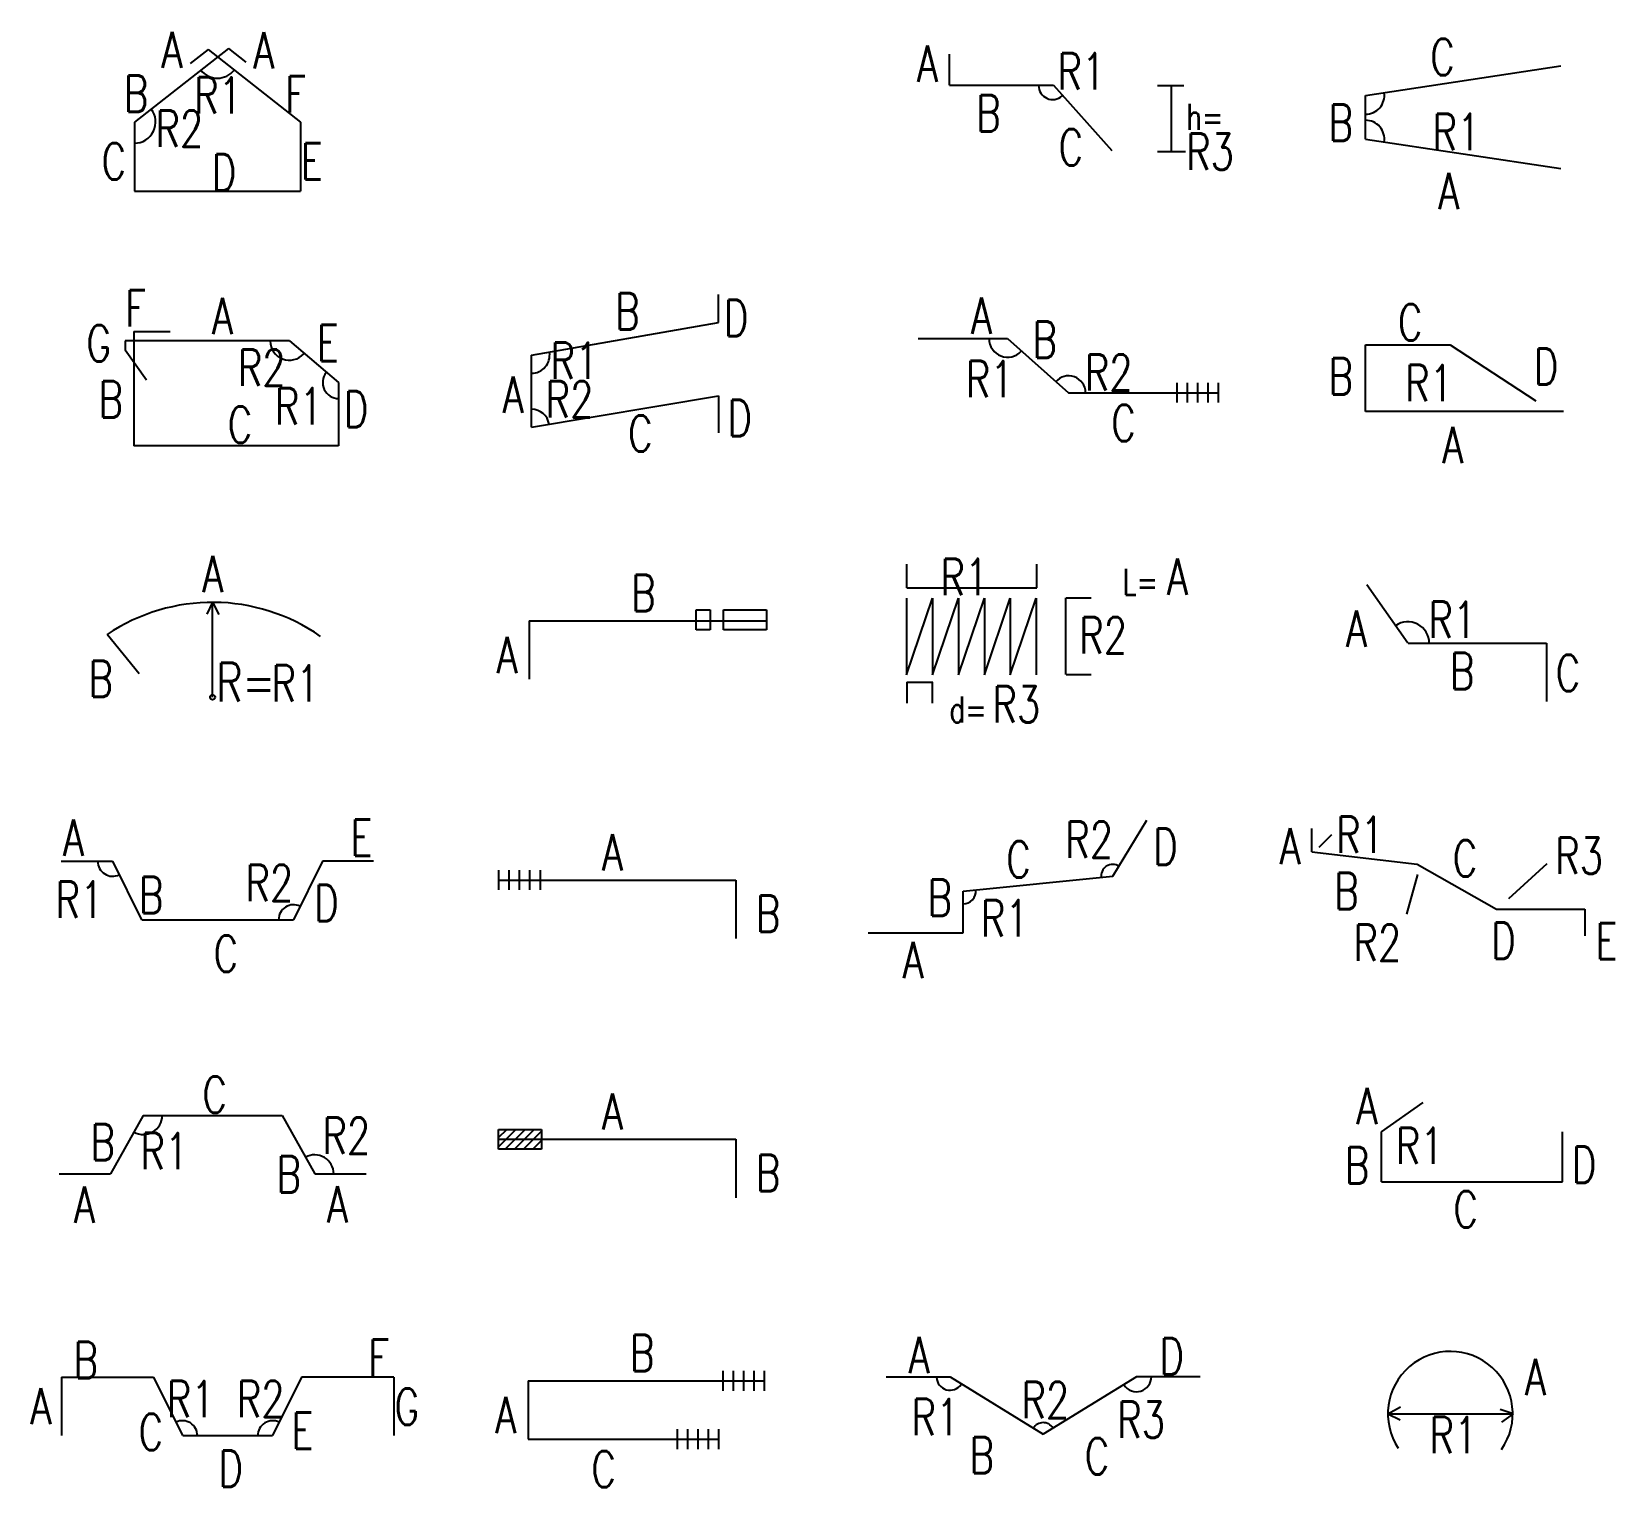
# Model space of a CAD drawing. Header units: millimetres. Extents: x -0.4 to 11.6, y -0.2 to 49.8.
# Drawn here: x -0.358 to 2.695, y 9.345 to 12.152 of the extents above; entities that cross this region are included whole.
import ezdxf
from ezdxf.enums import TextEntityAlignment as Align

# ---------------------------------------------------------------- set-up
doc = ezdxf.new("R2010")
doc.units = ezdxf.units.MM
for name, color, linetype in [('DIM', 7, 'Continuous'), ('SHOP', 2, 'Continuous'), ('TEXTSHOP', 3, 'Continuous')]:
    doc.layers.add(name, color=color, linetype=linetype)
doc.styles.add('ROMANS', font='romans.shx', dxfattribs={"width": 0.75, "bigfont": 'whgtxt.shx'})

# ---------------------------------------------------------------- blocks, each defined once
blk = doc.blocks.new('SSBAR_SHP_20')
at = {"color": 2}
for p, q in [((-0.3008, 0.0574), (-0.3008, -0.0551)), ((0.3404, 0.0574), (0.3404, -0.0551))]:
    blk.add_line(p, q, dxfattribs=at)
at = {"color": 0}
for centre, start, end in [((-0.0673, -0.0551), 359.9469, 116.1324), ((0.1065, -0.0551), 63.8676, 180.0531)]:
    blk.add_arc(centre, 0.0288, start, end, dxfattribs=at)
at = {"layer": 'SHOP', "color": 2}
for p, q in [((-0.3008, 0.0574), (-0.123, 0.0574)), ((-0.123, 0.0574), (-0.0673, -0.0551)), ((0.1623, 0.0574), (0.1065, -0.0551)), ((0.3404, 0.0574), (0.1623, 0.0574)), ((-0.0668, -0.0551), (0.1061, -0.0551))]:
    blk.add_line(p, q, dxfattribs=at)
at = {"layer": 'TEXTSHOP', "color": 4, "style": 'ROMANS', "width": 0.75}
for tag, p in [('B', (-0.2538, 0.0555)), ('F', (0.3112, 0.0604)), ('D', (0.0255, -0.1536))]:
    blk.add_attdef(tag, text='', height=0.07, dxfattribs=at).set_placement(p, align=Align.CENTER)
for tag, p in [('A', (-0.3199, -0.0333)), ('R2', (0.1295, -0.0195)), ('C', (-0.1048, -0.0831))]:
    blk.add_attdef(tag, text='', height=0.07, dxfattribs=at).set_placement(p, align=Align.RIGHT)
for tag, p in [('R1', (-0.0976, -0.0195)), ('G', (0.3416, -0.0344)), ('E', (0.1426, -0.0808))]:
    blk.add_attdef(tag, p, '', height=0.07, dxfattribs=at)
blk = doc.blocks.new('SSBAR_SHP_21')
at = {"layer": 'DIM', "color": 7}
for centre, start, end in [((-0.1429, 0.0622), 240.701, 0), ((0.1877, -0.0503), 0, 119.299)]:
    blk.add_arc(centre, 0.0366, start, end, dxfattribs=at)
at = {"layer": 'SHOP', "color": 2}
for p, q in [((-0.1429, 0.0622), (-0.206, -0.0503)), ((-0.1429, 0.0622), (0.1246, 0.0622)), ((0.1246, 0.0622), (0.1877, -0.0503)), ((-0.3049, -0.0503), (-0.206, -0.0503)), ((0.1877, -0.0503), (0.2866, -0.0503))]:
    blk.add_line(p, q, dxfattribs=at)
at = {"layer": 'TEXTSHOP', "color": 4, "style": 'ROMANS', "width": 0.75}
for tag, p in [('C', (-0.0052, 0.0674)), ('R2', (0.2487, -0.0119)), ('R1', (-0.1022, -0.0415))]:
    blk.add_attdef(tag, text='', height=0.07, dxfattribs=at).set_placement(p, align=Align.CENTER)
for tag, p in [('B', (-0.1975, -0.0242)), ('B', (0.1615, -0.0861)), ('A', (-0.2361, -0.1447))]:
    blk.add_attdef(tag, text='', height=0.07, dxfattribs=at).set_placement(p, align=Align.RIGHT)
blk.add_attdef('A', (0.2113, -0.1441), '', height=0.07, dxfattribs=at)
blk = doc.blocks.new('SSBAR_SHP_22')
at = {"color": 0}
for centre, start, end in [((-0.2021, 0.0524), 179.9469, 296.1324), ((0.1467, -0.0602), 63.8676, 180.0531)]:
    blk.add_arc(centre, 0.0288, start, end, dxfattribs=at)
at = {"layer": 'SHOP', "color": 2}
for p, q in [((-0.301, 0.0524), (-0.2021, 0.0524)), ((-0.2021, 0.0524), (-0.1463, -0.0602)), ((0.2024, 0.0524), (0.1467, -0.0602)), ((0.3013, 0.0524), (0.2024, 0.0524)), ((-0.1459, -0.0602), (0.1467, -0.0602))]:
    blk.add_line(p, q, dxfattribs=at)
at = {"layer": 'TEXTSHOP', "color": 4, "style": 'ROMANS', "width": 0.75}
for tag, p in [('A', (-0.2775, 0.063)), ('E', (0.2778, 0.063)), ('C', (0.0162, -0.1608))]:
    blk.add_attdef(tag, text='', height=0.07, dxfattribs=at).set_placement(p, align=Align.CENTER)
for tag, p in [('R2', (0.1461, -0.0242)), ('R1', (-0.2197, -0.0563))]:
    blk.add_attdef(tag, text='', height=0.07, dxfattribs=at).set_placement(p, align=Align.RIGHT)
for tag, p in [('B', (-0.1515, -0.0476)), ('D', (0.1868, -0.063))]:
    blk.add_attdef(tag, p, '', height=0.07, dxfattribs=at)
blk = doc.blocks.new('SSBAR_SHP_23')
at = {"layer": 'DIM', "color": 7}
for p, q in [((-0.0094, 0.0519), (-0.0206, 0.0289)), ((-0.0094, -0.1312), (-0.0094, 0.0519)), ((-0.0094, 0.0519), (0.0028, 0.0282))]:
    blk.add_line(p, q, dxfattribs=at)
blk.add_circle((-0.0094, -0.1312), 0.00487, dxfattribs=at)
at = {"layer": 'SHOP', "color": 2}
blk.add_line((-0.1507, -0.0861), (-0.2125, -0.0104), dxfattribs=at)
blk.add_arc((-0.0094, -0.3107), 0.3625, 54.9858, 124.0789, dxfattribs=at)
at = {"layer": 'TEXTSHOP', "color": 3, "style": 'ROMANS', "width": 0.75}
blk.add_text('R=', height=0.075, dxfattribs=at).set_placement((-0.0022, -0.1396))
at = {"layer": 'TEXTSHOP', "color": 4, "style": 'ROMANS', "width": 0.75}
blk.add_attdef('A', text='', height=0.07, dxfattribs=at).set_placement((-0.0091, 0.0715), align=Align.CENTER)
blk.add_attdef('B', text='', height=0.07, dxfattribs=at).set_placement((-0.2016, -0.1307), align=Align.RIGHT)
blk.add_attdef('R1', (0.1045, -0.1396), '', height=0.07, dxfattribs=at)
blk = doc.blocks.new('SSBAR_SHP_24')
at = {"color": 0}
for centre, radius, start, end in [((0.1389, 0.0559), 0.0371, 180.3407, 318.1311), ((0.2338, -0.0244), 0.0308, 141.186, 270.1464)]:
    blk.add_arc(centre, radius, start, end, dxfattribs=at)
at = {"layer": 'SHOP', "color": 2}
for p, q in [((-0.1614, 0.0744), (-0.0911, 0.0744)), ((-0.1614, 0.0744), (-0.1614, -0.1467)), ((-0.1778, 0.0559), (-0.1778, 0.0382)), ((0.1389, 0.0559), (-0.1778, 0.0559)), ((-0.1366, -0.0199), (-0.1778, 0.0382)), ((0.1389, 0.0559), (0.2338, -0.0244)), ((0.2338, -0.0244), (0.2338, -0.1467)), ((0.2338, -0.1467), (-0.1614, -0.1467))]:
    blk.add_line(p, q, dxfattribs=at)
at = {"layer": 'TEXTSHOP', "color": 4, "style": 'ROMANS', "width": 0.75}
for tag, p in [('F', (-0.1779, 0.0838)), ('E', (0.1916, 0.0169)), ('D', (0.2437, -0.1107))]:
    blk.add_attdef(tag, p, '', height=0.07, dxfattribs=at)
blk.add_attdef('A', text='', height=0.07, dxfattribs=at).set_placement((0.0096, 0.0689), align=Align.CENTER)
for tag, p in [('G', (-0.2052, 0.0163)), ('R2', (0.1314, -0.0304)), ('B', (-0.1819, -0.092)), ('R1', (0.2032, -0.105)), ('C', (0.0672, -0.1406))]:
    blk.add_attdef(tag, text='', height=0.07, dxfattribs=at).set_placement(p, align=Align.RIGHT)
blk = doc.blocks.new('SSBAR_SHP_25')
at = {"layer": 'DIM', "color": 7}
for centre, start, end in [((0, 0.1035), 218.075, 321.925), ((-0.16, -0.0219), 270, 38.075)]:
    blk.add_arc(centre, 0.0409, start, end, dxfattribs=at)
at = {"layer": 'SHOP', "color": 2}
for p, q in [((0.0212, 0.1201), (-0.16, -0.0219)), ((-0.018, 0.1176), (-0.0523, 0.0908)), ((-0.018, 0.1176), (0.16, -0.0219)), ((0.0212, 0.1201), (0.0547, 0.0938)), ((-0.16, -0.0219), (-0.16, -0.1553)), ((0.16, -0.0219), (0.16, -0.1553)), ((-0.16, -0.1553), (0.16, -0.1553))]:
    blk.add_line(p, q, dxfattribs=at)
at = {"layer": 'TEXTSHOP', "color": 4, "style": 'ROMANS', "width": 0.75}
for tag, p in [('A', (-0.0673, 0.0823)), ('B', (-0.1335, -0.0021)), ('C', (-0.176, -0.1328))]:
    blk.add_attdef(tag, text='', height=0.07, dxfattribs=at).set_placement(p, align=Align.RIGHT)
for tag, p in [('A', (0.0692, 0.0814)), ('F', (0.1305, -0.0038)), ('R2', (-0.1194, -0.0696)), ('E', (0.1606, -0.1327))]:
    blk.add_attdef(tag, p, '', height=0.07, dxfattribs=at)
for tag, p in [('R1', (0.0011, -0.0055)), ('D', (0.0127, -0.154))]:
    blk.add_attdef(tag, text='', height=0.07, dxfattribs=at).set_placement(p, align=Align.CENTER)
blk = doc.blocks.new('SSBAR_SHP_120')
at = {"color": 40}
for p, q in [((0.1744, 0.0698), (0.1744, 0.0314)), ((0.1944, 0.0698), (0.1944, 0.0314)), ((0.2144, 0.0698), (0.2144, 0.0314)), ((0.2344, 0.0698), (0.2344, 0.0314)), ((0.2544, 0.0698), (0.2544, 0.0314)), ((0.0863, -0.0428), (0.0863, -0.0811)), ((0.1063, -0.0428), (0.1063, -0.0811)), ((0.1263, -0.0428), (0.1263, -0.0811)), ((0.1463, -0.0428), (0.1463, -0.0811)), ((0.1663, -0.0428), (0.1663, -0.0811))]:
    blk.add_line(p, q, dxfattribs=at)
at = {"layer": 'SHOP', "color": 2}
for p, q in [((-0.2009, 0.0505), (0.2564, 0.0505)), ((-0.2009, 0.0505), (-0.2009, -0.062)), ((-0.2009, -0.062), (0.1683, -0.062))]:
    blk.add_line(p, q, dxfattribs=at)
at = {"layer": 'TEXTSHOP', "color": 4, "style": 'ROMANS', "width": 0.75}
blk.add_attdef('B', text='', height=0.07, dxfattribs=at).set_placement((0.0191, 0.0692), align=Align.CENTER)
for tag, p in [('A', (-0.2236, -0.0502)), ('C', (-0.0553, -0.1548))]:
    blk.add_attdef(tag, text='', height=0.07, dxfattribs=at).set_placement(p, align=Align.RIGHT)
at = {"layer": 'TEXTSHOP', "color": 30, "true_color": 0xf8991e, "style": 'ROMANS', "width": 0.75}
for tag, p in [('COUPLER1', (0.2144, 0.0248)), ('COUPLER2', (0.1263, -0.0877))]:
    blk.add_attdef(tag, text='', height=0.05, dxfattribs=at).set_placement(p, align=Align.TOP_CENTER)
blk = doc.blocks.new('SSBAR_SHP_121')
at = {"color": 40}
for p, q in [((-0.2579, -0.0029), (-0.2579, 0.0354)), ((-0.2579, 0.0354), (-0.1749, 0.0354)), ((-0.2579, 0.002), (-0.2245, 0.0354)), ((-0.2579, 0.0197), (-0.2421, 0.0354)), ((-0.2451, -0.0029), (-0.2068, 0.0354)), ((-0.2274, -0.0029), (-0.1891, 0.0354)), ((-0.2098, -0.0029), (-0.1749, 0.0319)), ((-0.1749, 0.0354), (-0.1749, -0.0029)), ((-0.1921, -0.0029), (-0.1749, 0.0142)), ((-0.1749, -0.0029), (-0.2579, -0.0029))]:
    blk.add_line(p, q, dxfattribs=at)
at = {"layer": 'SHOP', "color": 2}
for p, q in [((-0.2579, 0.0163), (0.1994, 0.0163)), ((0.1994, 0.0163), (0.1994, -0.0963))]:
    blk.add_line(p, q, dxfattribs=at)
at = {"layer": 'TEXTSHOP', "color": 30, "true_color": 0xf8991e, "style": 'ROMANS', "width": 0.75}
for tag, p in [('O1', (-0.2579, 0.043)), ('T1', (-0.1749, 0.043))]:
    blk.add_attdef(tag, text='', height=0.05, dxfattribs=at).set_placement(p, align=Align.CENTER)
at = {"layer": 'TEXTSHOP', "color": 4, "style": 'ROMANS', "width": 0.75}
blk.add_attdef('A', text='', height=0.07, dxfattribs=at).set_placement((-0.0379, 0.0349), align=Align.CENTER)
at = {"layer": 'TEXTSHOP', "color": 30, "true_color": 0xf8991e, "style": 'ROMANS', "width": 0.75}
blk.add_attdef('COUPLER1', text='', height=0.05, dxfattribs=at).set_placement((-0.2164, -0.0105), align=Align.TOP_CENTER)
at = {"layer": 'TEXTSHOP', "color": 4, "style": 'ROMANS', "width": 0.75}
blk.add_attdef('B', (0.2381, -0.0836), '', height=0.07, dxfattribs=at)
blk = doc.blocks.new('SSBAR_SHP_122')
at = {"color": 40}
for p, q in [((-0.2579, 0.0354), (-0.2579, -0.0029)), ((-0.2379, 0.0354), (-0.2379, -0.0029)), ((-0.2179, 0.0354), (-0.2179, -0.0029)), ((-0.1979, 0.0354), (-0.1979, -0.0029)), ((-0.1779, 0.0354), (-0.1779, -0.0029))]:
    blk.add_line(p, q, dxfattribs=at)
at = {"layer": 'SHOP', "color": 2}
for p, q in [((-0.2579, 0.0163), (0.1994, 0.0163)), ((0.1994, 0.0163), (0.1994, -0.0963))]:
    blk.add_line(p, q, dxfattribs=at)
at = {"layer": 'TEXTSHOP', "color": 4, "style": 'ROMANS', "width": 0.75}
blk.add_attdef('A', text='', height=0.07, dxfattribs=at).set_placement((-0.0379, 0.0349), align=Align.CENTER)
at = {"layer": 'TEXTSHOP', "color": 30, "true_color": 0xf8991e, "style": 'ROMANS', "width": 0.75}
blk.add_attdef('COUPLER1', text='', height=0.05, dxfattribs=at).set_placement((-0.2179, -0.0229), align=Align.TOP_CENTER)
at = {"layer": 'TEXTSHOP', "color": 4, "style": 'ROMANS', "width": 0.75}
blk.add_attdef('B', (0.2381, -0.0836), '', height=0.07, dxfattribs=at)
blk = doc.blocks.new('SSBAR_SHP_123')
at = {"color": 2}
for p, q in [((0.1229, 0.0374), (0.1504, 0.0374)), ((0.1229, -0.0009), (0.1229, 0.0374)), ((0.1504, 0.0374), (0.1504, -0.0009)), ((0.1757, -0.0009), (0.1757, 0.0374)), ((0.1757, 0.0374), (0.2586, 0.0374)), ((0.2586, 0.0374), (0.2586, -0.0009)), ((0.1504, -0.0009), (0.1229, -0.0009)), ((0.2586, -0.0009), (0.1757, -0.0009))]:
    blk.add_line(p, q, dxfattribs=at)
at = {"layer": 'SHOP', "color": 2}
for q in [(0.2586, 0.0163), (-0.1986, -0.0963)]:
    blk.add_line((-0.1986, 0.0163), q, dxfattribs=at)
at = {"layer": 'TEXTSHOP', "color": 4, "style": 'ROMANS', "width": 0.75}
blk.add_attdef('B', text='', height=0.07, dxfattribs=at).set_placement((0.0214, 0.0349), align=Align.CENTER)
at = {"layer": 'TEXTSHOP', "color": 30, "true_color": 0xf8991e, "style": 'ROMANS', "width": 0.75}
for tag, p in [('T1', (0.1757, 0.0451)), ('O1', (0.2586, 0.0451))]:
    blk.add_attdef(tag, text='', height=0.05, dxfattribs=at).set_placement(p, align=Align.CENTER)
at = {"layer": 'TEXTSHOP', "color": 4, "style": 'ROMANS', "width": 0.75}
blk.add_attdef('A', text='', height=0.07, dxfattribs=at).set_placement((-0.2213, -0.0845), align=Align.RIGHT)
at = {"layer": 'TEXTSHOP', "color": 30, "true_color": 0xf8991e, "style": 'ROMANS', "width": 0.75}
blk.add_attdef('COUPLER1', text='', height=0.05, dxfattribs=at).set_placement((0.2172, -0.0085), align=Align.TOP_CENTER)
blk = doc.blocks.new('SSBAR_SHP_201')
at = {"color": 2}
for p, q in [((0.1663, 0.0913), (0.1663, 0.1453)), ((-0.1944, 0.0286), (0.1663, 0.0913)), ((-0.1944, -0.1104), (-0.1944, 0.0286)), ((-0.1944, -0.1104), (0.1663, -0.0497)), ((0.1663, -0.0497), (0.1663, -0.121))]:
    blk.add_line(p, q, dxfattribs=at)
at = {"color": 0}
for centre, radius, start, end in [((-0.1944, 0.0286), 0.0351, 270.1355, 8.7409), ((-0.1944, -0.1104), 0.0346, 9.8707, 89.6959)]:
    blk.add_arc(centre, radius, start, end, dxfattribs=at)
at = {"layer": 'TEXTSHOP', "color": 4, "style": 'ROMANS', "width": 0.75}
for tag, p in [('B', (-0.0095, 0.0779)), ('C', (0.0156, -0.1576))]:
    blk.add_attdef(tag, text='', height=0.07, dxfattribs=at).set_placement(p, align=Align.CENTER)
for tag, p in [('D', (0.1766, 0.0652)), ('R1', (-0.1577, -0.0174)), ('R2', (-0.1672, -0.0917)), ('D', (0.1834, -0.1279))]:
    blk.add_attdef(tag, p, '', height=0.07, dxfattribs=at)
blk.add_attdef('A', text='', height=0.07, dxfattribs=at).set_placement((-0.2093, -0.0828), align=Align.RIGHT)
blk = doc.blocks.new('SSBAR_SHP_221')
at = {"color": 2}
for p, q in [((-0.3103, 0.0584), (-0.1874, 0.0584)), ((-0.1874, 0.0584), (-0.0077, -0.0524)), ((0.1721, 0.0584), (-0.0077, -0.0524)), ((0.2949, 0.0584), (0.1721, 0.0584))]:
    blk.add_line(p, q, dxfattribs=at)
at = {"color": 0}
for centre, radius, start, end in [((-0.1874, 0.0584), 0.026, 182.2012, 325.7299), ((0.1721, 0.0584), 0.0288, 213.6734, 0), ((-0.0077, -0.0524), 0.0224, 32.2593, 149.5503)]:
    blk.add_arc(centre, radius, start, end, dxfattribs=at)
at = {"layer": 'TEXTSHOP', "color": 4, "style": 'ROMANS', "width": 0.75}
for tag, p in [('A', (-0.2468, 0.0652)), ('D', (0.2399, 0.0629)), ('R2', (-0.0036, -0.0215))]:
    blk.add_attdef(tag, text='', height=0.07, dxfattribs=at).set_placement(p, align=Align.CENTER)
for tag, p in [('R1', (-0.1694, -0.0544)), ('B', (-0.1023, -0.1278))]:
    blk.add_attdef(tag, text='', height=0.07, dxfattribs=at).set_placement(p, align=Align.RIGHT)
for tag, p in [('R3', (0.1352, -0.0594)), ('C', (0.0724, -0.1298))]:
    blk.add_attdef(tag, p, '', height=0.07, dxfattribs=at)
blk = doc.blocks.new('SSBAR_SHP_222')
at = {"color": 40}
for p, q in [((0.1265, 0.0238), (0.1922, 0.1318)), ((-0.162, -0.0049), (0.1265, 0.0238)), ((-0.162, -0.0855), (-0.162, -0.0049)), ((-0.3452, -0.0855), (-0.162, -0.0855))]:
    blk.add_line(p, q, dxfattribs=at)
for centre, radius, start, end in [((0.1265, 0.0238), 0.0227, 57.2483, 189.4565), ((-0.162, -0.0049), 0.0246, 270, 4.3959)]:
    blk.add_arc(centre, radius, start, end)
at = {"layer": 'TEXTSHOP', "color": 4, "style": 'ROMANS', "width": 0.75}
for tag, p in [('R2', (0.127, 0.0594)), ('B', (-0.1834, -0.0526))]:
    blk.add_attdef(tag, text='', height=0.07, dxfattribs=at).set_placement(p, align=Align.RIGHT)
for tag, p in [('D', (0.2044, 0.0456)), ('R1', (-0.1279, -0.0924))]:
    blk.add_attdef(tag, p, '', height=0.07, dxfattribs=at)
for tag, p in [('C', (-0.0554, 0.021)), ('A', (-0.2586, -0.1727))]:
    blk.add_attdef(tag, text='', height=0.07, dxfattribs=at).set_placement(p, align=Align.CENTER)
blk = doc.blocks.new('SSBAR_SHP_223')
at = {"color": 40}
for p, q in [((-0.2707, 0.08), (-0.2707, 0.1255)), ((-0.0197, 0.08), (-0.0197, 0.1255)), ((-0.2707, 0.08), (-0.0197, 0.08)), ((-0.2711, 0.0598), (-0.2711, -0.0878)), ((-0.2711, -0.0878), (-0.2211, 0.0598)), ((-0.2211, 0.0598), (-0.2211, -0.0878)), ((-0.2211, -0.0878), (-0.1711, 0.0598)), ((-0.1711, 0.0598), (-0.1711, -0.0878)), ((-0.1711, -0.0878), (-0.1211, 0.0598)), ((-0.1211, 0.0598), (-0.1211, -0.0878)), ((-0.1211, -0.0878), (-0.0711, 0.0598)), ((-0.0711, 0.0598), (-0.0711, -0.0878)), ((-0.0711, -0.0878), (-0.0211, 0.0598)), ((-0.0211, 0.0598), (-0.0211, -0.0878)), ((0.0357, -0.0873), (0.0357, 0.0603)), ((0.0369, 0.0603), (0.0849, 0.0603)), ((0.0369, -0.0873), (0.0849, -0.0873)), ((-0.2707, -0.102), (-0.2707, -0.1426)), ((-0.2707, -0.102), (-0.2203, -0.102)), ((-0.2215, -0.102), (-0.2215, -0.1426))]:
    blk.add_line(p, q, dxfattribs=at)
at = {"layer": 'TEXTSHOP', "color": 3, "style": 'ROMANS', "width": 0.75}
for s, p in [('L=', (0.1796, 0.0662)), ('d=', (-0.1527, -0.1798))]:
    blk.add_text(s, height=0.05, dxfattribs=at).set_placement(p, align=Align.CENTER)
at = {"layer": 'TEXTSHOP', "color": 4, "style": 'ROMANS', "width": 0.75}
blk.add_attdef('R1', text='', height=0.07, dxfattribs=at).set_placement((-0.1599, 0.0659), align=Align.CENTER)
for tag, p in [('A', (0.2313, 0.0662)), ('R2', (0.0618, -0.0467)), ('R3', (-0.1057, -0.1801))]:
    blk.add_attdef(tag, p, '', height=0.07, dxfattribs=at)
blk = doc.blocks.new('SSBAR_SHP_224')
at = {"color": 40}
for p, q in [((-0.2489, 0.0603), (-0.0763, 0.0603)), ((-0.0763, 0.0603), (0.0414, -0.0439)), ((0.2498, -0.0247), (0.2498, -0.063)), ((0.2698, -0.0247), (0.2698, -0.063)), ((0.2898, -0.0247), (0.2898, -0.063)), ((0.3098, -0.0247), (0.3098, -0.063)), ((0.3298, -0.0247), (0.3298, -0.063)), ((0.0414, -0.0439), (0.3298, -0.0439))]:
    blk.add_line(p, q, dxfattribs=at)
for centre, radius, start, end in [((-0.0763, 0.0603), 0.0358, 180.4107, 317.4344), ((0.0414, -0.0439), 0.0325, 359.5379, 140.8526)]:
    blk.add_arc(centre, radius, start, end, dxfattribs=at)
at = {"layer": 'TEXTSHOP', "color": 4, "style": 'ROMANS', "width": 0.75}
for tag, p in [('A', (-0.1067, 0.0699)), ('R1', (-0.0648, -0.0526)), ('C', (0.1185, -0.1374))]:
    blk.add_attdef(tag, text='', height=0.07, dxfattribs=at).set_placement(p, align=Align.RIGHT)
for tag, p in [('B', (-0.0286, 0.0236)), ('R2', (0.0725, -0.04))]:
    blk.add_attdef(tag, p, '', height=0.07, dxfattribs=at)
at = {"layer": 'TEXTSHOP', "color": 30, "true_color": 0xf8991e, "style": 'ROMANS', "width": 0.75}
blk.add_attdef('COUPLER1', text='', height=0.05, dxfattribs=at).set_placement((0.2898, -0.083), align=Align.TOP_CENTER)
blk = doc.blocks.new('SSBAR_SHP_225')
at = {"color": 40}
blk.add_line((-0.1884, 0.0493), (-0.1884, 0.1089), dxfattribs=at)
at = {"color": 0}
for p, q in [((0.2126, 0.0484), (0.2637, 0.0484)), ((0.2396, -0.0776), (0.2396, 0.0487)), ((0.2126, -0.0786), (0.2666, -0.0786))]:
    blk.add_line(p, q, dxfattribs=at)
at = {"layer": 'DIM', "color": 7}
blk.add_arc((0.0107, 0.0486), 0.0272, 180, 311.6518, dxfattribs=at)
at = {"layer": 'SHOP', "color": 2}
for p, q in [((-0.1884, 0.0493), (0.0123, 0.0493)), ((0.0123, 0.0493), (0.1245, -0.0769))]:
    blk.add_line(p, q, dxfattribs=at)
at = {"layer": 'TEXTSHOP', "color": 3, "style": 'ROMANS', "width": 0.75}
blk.add_text('h=', height=0.05, dxfattribs=at).set_placement((0.2677, -0.0371))
at = {"layer": 'TEXTSHOP', "color": 4, "style": 'ROMANS', "width": 0.75}
for tag, p in [('A', (-0.2105, 0.0558)), ('R1', (0.112, 0.041)), ('C', (0.0692, -0.1056))]:
    blk.add_attdef(tag, text='', height=0.07, dxfattribs=at).set_placement(p, align=Align.RIGHT)
blk.add_attdef('B', text='', height=0.07, dxfattribs=at).set_placement((-0.1132, -0.0399), align=Align.CENTER)
blk.add_attdef('R3', (0.2679, -0.1141), '', height=0.07, dxfattribs=at)
blk = doc.blocks.new('SSBAR_SHP_320')
at = {"color": 0}
blk.add_line((-0.1433, -0.0128), (0.0974, -0.0133), dxfattribs=at)
at = {"color": 40}
blk.add_arc((-0.0227, -0.013), 0.1203, 325.2249, 213.5093, dxfattribs=at)
at = {"layer": 'DIM', "color": 7}
for p, q in [((-0.1433, -0.0128), (-0.1185, 0.0001)), ((-0.1433, -0.0128), (-0.1191, -0.0244)), ((0.0987, -0.0133), (0.0732, -0.005)), ((0.0987, -0.0133), (0.0759, -0.0294))]:
    blk.add_line(p, q, dxfattribs=at)
at = {"layer": 'TEXTSHOP', "color": 4, "style": 'ROMANS', "width": 0.75}
blk.add_attdef('A', (0.1216, 0.0229), '', height=0.07, dxfattribs=at)
blk.add_attdef('R1', text='', height=0.07, dxfattribs=at).set_placement((-0.0167, -0.0541), align=Align.MIDDLE_CENTER)
blk = doc.blocks.new('SSBAR_SHP_321')
at = {"color": 2}
for p, q in [((-0.1553, 0.0305), (-0.0752, 0.087)), ((-0.1553, -0.066), (-0.1553, 0.0305)), ((0.1938, -0.066), (0.1938, 0.0305))]:
    blk.add_line(p, q, dxfattribs=at)
at = {"layer": 'SHOP', "color": 2}
blk.add_line((-0.1553, -0.066), (0.1938, -0.066), dxfattribs=at)
at = {"layer": 'TEXTSHOP', "color": 4, "style": 'ROMANS', "width": 0.75}
for tag, p in [('A', (-0.1631, 0.0455)), ('B', (-0.1791, -0.0688))]:
    blk.add_attdef(tag, text='', height=0.07, dxfattribs=at).set_placement(p, align=Align.RIGHT)
for tag, p in [('R1', (-0.128, -0.0313)), ('D', (0.2118, -0.0677))]:
    blk.add_attdef(tag, p, '', height=0.07, dxfattribs=at)
blk.add_attdef('C', text='', height=0.07, dxfattribs=at).set_placement((0.0068, -0.1536), align=Align.CENTER)
blk = doc.blocks.new('SSBAR_SHP_322')
at = {"color": 2}
for p, q in [((-0.2899, 0.0707), (-0.2899, 0.1156)), ((-0.0864, 0.047), (0.0664, -0.0401)), ((0.0664, -0.0401), (0.2366, -0.0401)), ((0.2366, -0.0401), (0.2366, -0.0914))]:
    blk.add_line(p, q, dxfattribs=at)
at = {"color": 0}
for p, q in [((-0.2759, 0.0796), (-0.2512, 0.1041)), ((0.09, -0.0192), (0.1638, 0.0484)), ((-0.0857, 0.0268), (-0.1074, -0.0495))]:
    blk.add_line(p, q, dxfattribs=at)
at = {"layer": 'SHOP', "color": 2}
blk.add_line((-0.2899, 0.0707), (-0.0864, 0.047), dxfattribs=at)
at = {"layer": 'TEXTSHOP', "color": 4, "style": 'ROMANS', "width": 0.75}
for tag, p in [('R1', (-0.2431, 0.0685)), ('C', (-0.0181, 0.0229)), ('R3', (0.1796, 0.0281)), ('E', (0.2572, -0.1366))]:
    blk.add_attdef(tag, p, '', height=0.07, dxfattribs=at)
for tag, p in [('A', (-0.3112, 0.0466)), ('B', (-0.1991, -0.0399))]:
    blk.add_attdef(tag, text='', height=0.07, dxfattribs=at).set_placement(p, align=Align.RIGHT)
for tag, p in [('R2', (-0.1634, -0.1396)), ('D', (0.0798, -0.1356))]:
    blk.add_attdef(tag, text='', height=0.07, dxfattribs=at).set_placement(p, align=Align.CENTER)
blk = doc.blocks.new('SSBAR_SHP_323')
at = {"color": 0}
blk.add_arc((-0.1047, -0.0272), 0.0415, 0, 124.9491, dxfattribs=at)
at = {"layer": 'SHOP', "color": 2}
for p, q in [((-0.1047, -0.0272), (-0.1835, 0.0853)), ((-0.1042, -0.0272), (0.1626, -0.0272)), ((0.1626, -0.0272), (0.1626, -0.1397))]:
    blk.add_line(p, q, dxfattribs=at)
at = {"layer": 'TEXTSHOP', "color": 4, "style": 'ROMANS', "width": 0.75}
blk.add_attdef('A', text='', height=0.07, dxfattribs=at).set_placement((-0.1833, -0.0337), align=Align.RIGHT)
for tag, p in [('R1', (-0.0649, -0.0166)), ('C', (0.1807, -0.1194))]:
    blk.add_attdef(tag, p, '', height=0.07, dxfattribs=at)
blk.add_attdef('B', text='', height=0.07, dxfattribs=at).set_placement((0, -0.1158), align=Align.CENTER)
blk = doc.blocks.new('SSBAR_SHP_324')
at = {"color": 2}
for p, q in [((-0.1862, -0.0802), (-0.1862, 0.0482)), ((-0.1862, 0.0482), (-0.0233, 0.0482)), ((-0.0233, 0.0482), (0.1422, -0.0597)), ((0.1957, -0.0802), (-0.1862, -0.0802))]:
    blk.add_line(p, q, dxfattribs=at)
at = {"layer": 'TEXTSHOP', "color": 4, "style": 'ROMANS', "width": 0.75}
for tag, p in [('C', (-0.1001, 0.0568)), ('A', (-0.018, -0.1795))]:
    blk.add_attdef(tag, text='', height=0.07, dxfattribs=at).set_placement(p, align=Align.CENTER)
blk.add_attdef('D', (0.1383, -0.0284), '', height=0.07, dxfattribs=at)
for tag, p in [('B', (-0.2102, -0.0475)), ('R1', (-0.0177, -0.0603))]:
    blk.add_attdef(tag, text='', height=0.07, dxfattribs=at).set_placement(p, align=Align.RIGHT)
blk = doc.blocks.new('SSBAR_SHP_325')
at = {"color": 2}
for p, q in [((-0.1862, 0.0294), (0.1901, 0.0861)), ((-0.1862, -0.0549), (-0.1862, 0.0294)), ((-0.1862, -0.0549), (0.1901, -0.1116))]:
    blk.add_line(p, q, dxfattribs=at)
for centre, start, end in [((-0.1862, 0.0294), 270.0847, 8.236), ((-0.1862, -0.0549), 351.764, 89.9153)]:
    blk.add_arc(centre, 0.0364, start, end, dxfattribs=at)
at = {"layer": 'TEXTSHOP', "color": 4, "style": 'ROMANS', "width": 0.75}
for tag, p in [('C', (-0.0142, 0.0684)), ('B', (-0.2102, -0.0582)), ('A', (-0.0056, -0.1899))]:
    blk.add_attdef(tag, text='', height=0.07, dxfattribs=at).set_placement(p, align=Align.RIGHT)
blk.add_attdef('R1', (-0.057, -0.0759), '', height=0.07, dxfattribs=at)

msp = doc.modelspace()

# ---------------------------------------------------------------- block references
ref = msp.add_blockref('SSBAR_SHP_25', (0, 12))
ref.add_attrib('A', 'A', (0.0692, 12.0814), dxfattribs={"layer": 'TEXTSHOP', "color": 4, "height": 0.07, "style": 'ROMANS', "width": 0.75})
ref.add_attrib('F', 'F', (0.1305, 11.9962), dxfattribs={"layer": 'TEXTSHOP', "color": 4, "height": 0.07, "style": 'ROMANS', "width": 0.75})
ref.add_attrib('E', 'E', (0.1606, 11.8673), dxfattribs={"layer": 'TEXTSHOP', "color": 4, "height": 0.07, "style": 'ROMANS', "width": 0.75})
ref.add_attrib('B', 'B', dxfattribs={"layer": 'TEXTSHOP', "color": 4, "height": 0.07, "style": 'ROMANS', "width": 0.75}).set_placement((-0.1335, 11.9979), align=Align.RIGHT)
ref.add_attrib('R2', 'R2', (-0.1194, 11.9304), dxfattribs={"layer": 'TEXTSHOP', "color": 4, "height": 0.07, "style": 'ROMANS', "width": 0.75})
ref.add_attrib('R1', 'R1', dxfattribs={"layer": 'TEXTSHOP', "color": 4, "height": 0.07, "style": 'ROMANS', "width": 0.75}).set_placement((0.0011, 11.9945), align=Align.CENTER)
ref.add_attrib('C', 'C', dxfattribs={"layer": 'TEXTSHOP', "color": 4, "height": 0.07, "style": 'ROMANS', "width": 0.75}).set_placement((-0.176, 11.8672), align=Align.RIGHT)
ref.add_attrib('D', 'D', dxfattribs={"layer": 'TEXTSHOP', "color": 4, "height": 0.07, "style": 'ROMANS', "width": 0.75}).set_placement((0.0127, 11.846), align=Align.CENTER)
ref.add_attrib('A', 'A', dxfattribs={"layer": 'TEXTSHOP', "color": 4, "height": 0.07, "style": 'ROMANS', "width": 0.75}).set_placement((-0.0673, 12.0823), align=Align.RIGHT)
for name, p, values in [('SSBAR_SHP_225', (1.6, 12), {'R3': 'R3', 'R1': 'R1', 'A': 'A', 'B': 'B', 'C': 'C'}), ('SSBAR_SHP_325', (2.4, 12), {'C': 'C', 'A': 'A', 'R1': 'R1', 'B': 'B'}), ('SSBAR_SHP_24', (0, 11.5), {'R1': 'R1', 'R2': 'R2', 'E': 'E', 'D': 'D', 'F': 'F', 'C': 'C', 'A': 'A', 'B': 'B', 'G': 'G'}), ('SSBAR_SHP_324', (2.4, 11.5), {'D': 'D', 'C': 'C', 'A': 'A', 'R1': 'R1', 'B': 'B'}), ('SSBAR_SHP_23', (0, 11), {'R1': 'R1', 'A': 'A', 'B': 'B'}), ('SSBAR_SHP_223', (1.6, 11), {'A': 'A', 'R3': 'R3', 'R2': 'R2', 'R1': 'R1'}), ('SSBAR_SHP_123', (0.8, 11), {'B': 'B', 'A': 'A'}), ('SSBAR_SHP_323', (2.4, 11), {'R1': 'R1', 'C': 'C', 'B': 'B', 'A': 'A'}), ('SSBAR_SHP_22', (0, 10.5), {'R2': 'R2', 'R1': 'R1', 'E': 'E', 'C': 'C', 'D': 'D', 'B': 'B', 'A': 'A'}), ('SSBAR_SHP_222', (1.6, 10.5), {'R2': 'R2', 'R1': 'R1', 'C': 'C', 'D': 'D', 'B': 'B', 'A': 'A'}), ('SSBAR_SHP_322', (2.4, 10.5), {'R1': 'R1', 'E': 'E', 'D': 'D', 'R2': 'R2', 'C': 'C', 'R3': 'R3', 'B': 'B', 'A': 'A'}), ('SSBAR_SHP_122', (0.8, 10.5), {'A': 'A', 'B': 'B'}), ('SSBAR_SHP_321', (2.4, 10), {'R1': 'R1', 'C': 'C', 'D': 'D', 'B': 'B', 'A': 'A'}), ('SSBAR_SHP_121', (0.8, 10), {'A': 'A', 'B': 'B'}), ('SSBAR_SHP_20', (0, 9.5), {'G': 'G', 'F': 'F', 'R2': 'R2', 'R1': 'R1', 'E': 'E', 'C': 'C', 'D': 'D', 'B': 'B', 'A': 'A'}), ('SSBAR_SHP_221', (1.6, 9.5), {'R2': 'R2', 'R1': 'R1', 'R3': 'R3', 'C': 'C', 'D': 'D', 'B': 'B', 'A': 'A'}), ('SSBAR_SHP_320', (2.4, 9.5), {'R1': 'R1', 'A': 'A'})]:
    msp.add_blockref(name, p).add_auto_attribs(values)
ref = msp.add_blockref('SSBAR_SHP_201', (0.8, 11.5))
ref.add_attrib('D', 'D', (0.9834, 11.3721), dxfattribs={"layer": 'TEXTSHOP', "color": 4, "height": 0.07, "style": 'ROMANS', "width": 0.75})
ref.add_attrib('D', 'D', (0.9766, 11.5652), dxfattribs={"layer": 'TEXTSHOP', "color": 4, "height": 0.07, "style": 'ROMANS', "width": 0.75})
ref.add_attrib('B', 'B', dxfattribs={"layer": 'TEXTSHOP', "color": 4, "height": 0.07, "style": 'ROMANS', "width": 0.75}).set_placement((0.7905, 11.5779), align=Align.CENTER)
ref.add_attrib('C', 'C', dxfattribs={"layer": 'TEXTSHOP', "color": 4, "height": 0.07, "style": 'ROMANS', "width": 0.75}).set_placement((0.8156, 11.3424), align=Align.CENTER)
ref.add_attrib('A', 'A', dxfattribs={"layer": 'TEXTSHOP', "color": 4, "height": 0.07, "style": 'ROMANS', "width": 0.75}).set_placement((0.5907, 11.4172), align=Align.RIGHT)
ref.add_attrib('R2', 'R2', (0.6328, 11.4083), dxfattribs={"layer": 'TEXTSHOP', "color": 4, "height": 0.07, "style": 'ROMANS', "width": 0.75})
ref.add_attrib('R1', 'R1', (0.6423, 11.4826), dxfattribs={"layer": 'TEXTSHOP', "color": 4, "height": 0.07, "style": 'ROMANS', "width": 0.75})
ref = msp.add_blockref('SSBAR_SHP_224', (1.6, 11.5))
ref.add_attrib('R2', 'R2', (1.6725, 11.46), dxfattribs={"layer": 'TEXTSHOP', "color": 4, "height": 0.07, "style": 'ROMANS', "width": 0.75})
ref.add_attrib('R1', 'R1', dxfattribs={"layer": 'TEXTSHOP', "color": 4, "height": 0.07, "style": 'ROMANS', "width": 0.75}).set_placement((1.5352, 11.4474), align=Align.RIGHT)
ref.add_attrib('B', 'B', (1.5714, 11.5236), dxfattribs={"layer": 'TEXTSHOP', "color": 4, "height": 0.07, "style": 'ROMANS', "width": 0.75})
ref.add_attrib('A', 'A', dxfattribs={"layer": 'TEXTSHOP', "color": 4, "height": 0.07, "style": 'ROMANS', "width": 0.75}).set_placement((1.4933, 11.5699), align=Align.RIGHT)
ref.add_attrib('C', 'C', dxfattribs={"layer": 'TEXTSHOP', "color": 4, "height": 0.07, "style": 'ROMANS', "width": 0.75}).set_placement((1.747, 11.3626), align=Align.CENTER)
ref = msp.add_blockref('SSBAR_SHP_21', (0, 10))
ref.add_attrib('B', 'B', dxfattribs={"layer": 'TEXTSHOP', "color": 4, "height": 0.07, "style": 'ROMANS', "width": 0.75}).set_placement((0.1615, 9.9139), align=Align.RIGHT)
ref.add_attrib('A', 'A', dxfattribs={"layer": 'TEXTSHOP', "color": 4, "height": 0.07, "style": 'ROMANS', "width": 0.75}).set_placement((-0.2361, 9.8553), align=Align.RIGHT)
ref.add_attrib('R1', 'R1', dxfattribs={"layer": 'TEXTSHOP', "color": 4, "height": 0.07, "style": 'ROMANS', "width": 0.75}).set_placement((-0.1022, 9.9585), align=Align.CENTER)
ref.add_attrib('B', 'B', dxfattribs={"layer": 'TEXTSHOP', "color": 4, "height": 0.07, "style": 'ROMANS', "width": 0.75}).set_placement((-0.1975, 9.9758), align=Align.RIGHT)
ref.add_attrib('C', 'C', dxfattribs={"layer": 'TEXTSHOP', "color": 4, "height": 0.07, "style": 'ROMANS', "width": 0.75}).set_placement((-0.0052, 10.0674), align=Align.CENTER)
ref.add_attrib('R2', 'R2', dxfattribs={"layer": 'TEXTSHOP', "color": 4, "height": 0.07, "style": 'ROMANS', "width": 0.75}).set_placement((0.2487, 9.9881), align=Align.CENTER)
ref.add_attrib('A', 'A', (0.2113, 9.8559), dxfattribs={"layer": 'TEXTSHOP', "color": 4, "height": 0.07, "style": 'ROMANS', "width": 0.75})
ref = msp.add_blockref('SSBAR_SHP_120', (0.8, 9.5))
ref.add_attrib('C', 'C', dxfattribs={"layer": 'TEXTSHOP', "color": 4, "height": 0.07, "style": 'ROMANS', "width": 0.75}).set_placement((0.7447, 9.3452), align=Align.CENTER)
ref.add_attrib('B', 'B', dxfattribs={"layer": 'TEXTSHOP', "color": 4, "height": 0.07, "style": 'ROMANS', "width": 0.75}).set_placement((0.8191, 9.5692), align=Align.CENTER)
ref.add_attrib('A', 'A', dxfattribs={"layer": 'TEXTSHOP', "color": 4, "height": 0.07, "style": 'ROMANS', "width": 0.75}).set_placement((0.5764, 9.4498), align=Align.RIGHT)

doc.saveas('drawing.dxf')
